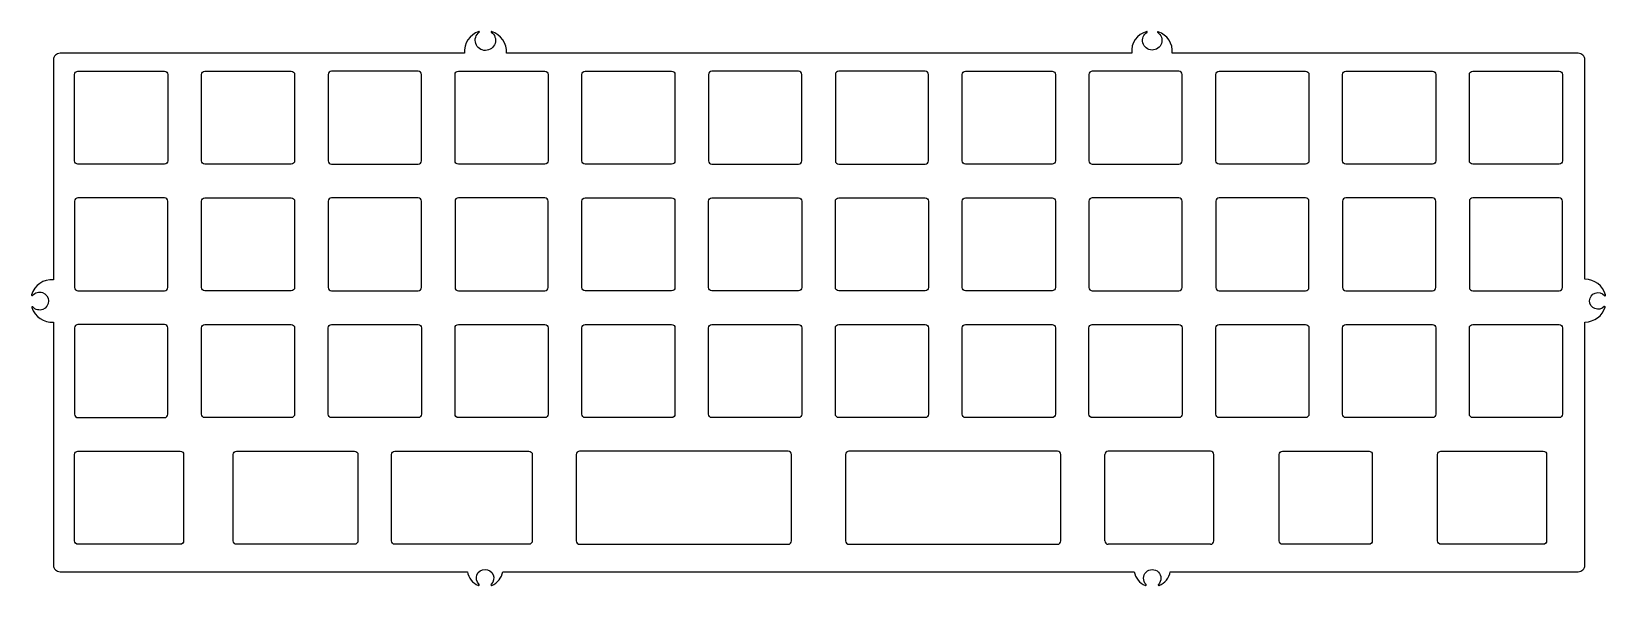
# Model space of a CAD drawing. Header units: millimetres. Extents: x -126 to 110, y -131 to -48.
import ezdxf

# ---------------------------------------------------------------- set-up
doc = ezdxf.new("R2010")
doc.units = ezdxf.units.MM
doc.layers.get('0').update_dxf_attribs({"linetype": 'CONTINUOUS'})

msp = doc.modelspace()

# ---------------------------------------------------------------- linework, layer by layer
for p, q in [((50.98, -110.66), (35.6, -110.66)), ((35.1, -124.16), (35.1, -111.16)), ((51.48, -124.16), (51.48, -111.16)), ((50.98, -124.66), (35.6, -124.66))]:
    msp.add_line(p, q)
for points in [[(41.3, -130.69, -2.413738), (43.15, -130.69, 0.818609), (43.26, -130.86, 0.258878), (44.93, -128.78), (106.23, -128.78, 0.414214), (107.23, -127.78), (107.23, -91.24, 0.326688), (110.29, -89, 0.807216), (110.12, -88.9, -2.686677), (110.15, -87.26, 0.807216), (110.32, -87.17, 0.337171), (107.23, -84.81), (107.23, -51.83, 0.414214), (106.23, -50.83), (45.23, -50.83, 0.357076), (43.1, -47.6, 0.859593), (43.05, -47.69, -3.357421), (41.46, -47.65, 0.859593), (41.42, -47.55, 0.371665), (39.14, -50.83), (-54.81, -50.83, 0.353843), (-57.05, -47.55, 0.849308), (-57.09, -47.64, -3.080055), (-58.88, -47.66, 0.849308), (-58.93, -47.57, 0.348361), (-61.1, -50.83), (-121.87, -50.83, 0.414214), (-122.87, -51.83), (-122.87, -84.88, 0.350262), (-126.16, -87.14, 0.818615), (-125.99, -87.23, -2.7118), (-125.96, -88.98, 0.818615), (-126.13, -89.08, 0.341975), (-122.87, -91.25), (-122.87, -127.78, 0.414214), (-121.87, -128.78), (-60.67, -128.78, 0.264537), (-59.01, -130.86, 0.827071), (-58.91, -130.69, -2.492972), (-57.1, -130.68, 0.827071), (-57, -130.84, 0.260609), (-55.37, -128.78), (39.53, -128.78, 0.258878), (41.19, -130.86, 0.818609)], [(-119.68, -67.01), (-119.68, -54.01, -0.414214), (-119.18, -53.51), (-106.18, -53.51, -0.414214), (-105.68, -54.01), (-105.68, -67.01, -0.414214), (-106.18, -67.51), (-119.18, -67.51, -0.414214)], [(-100.63, -54.01, -0.414214), (-100.13, -53.51), (-87.13, -53.51, -0.414214), (-86.63, -54.01), (-86.63, -67.01, -0.414214), (-87.13, -67.51), (-100.13, -67.51, -0.414214), (-100.63, -67.01)], [(-68.08, -53.51), (-81.08, -53.51, 0.414214), (-81.58, -54.01), (-81.58, -67.01, 0.414214), (-81.08, -67.51), (-68.08, -67.51, 0.414214), (-67.58, -67.01), (-67.58, -54.01, 0.414214)], [(-62.53, -54.01, -0.414214), (-62.03, -53.51), (-49.03, -53.51, -0.414214), (-48.53, -54.01), (-48.53, -67.01, -0.414214), (-49.03, -67.51), (-62.03, -67.51, -0.414214), (-62.53, -67.01)], [(-29.98, -53.51, -0.414214), (-29.48, -54.01), (-29.48, -67.01, -0.414214), (-29.98, -67.51), (-42.98, -67.51, -0.414214), (-43.48, -67.01), (-43.48, -54.01, -0.414214), (-42.98, -53.51)], [(-10.43, -67.01), (-10.43, -54.01, 0.414214), (-10.93, -53.51), (-23.93, -53.51, 0.414214), (-24.43, -54.01), (-24.43, -67.01, 0.414214), (-23.93, -67.51), (-10.93, -67.51, 0.414214)], [(8.62, -67.01), (8.62, -54.01, 0.414214), (8.12, -53.51), (-4.88, -53.51, 0.414214), (-5.38, -54.01), (-5.38, -67.01, 0.414214), (-4.88, -67.51), (8.12, -67.51, 0.414214)], [(13.67, -67.01), (13.67, -54.01, -0.414214), (14.17, -53.51), (27.17, -53.51, -0.414214), (27.67, -54.01), (27.67, -67.01, -0.414214), (27.17, -67.51), (14.17, -67.51, -0.414214)], [(46.22, -53.51), (33.22, -53.51, 0.414214), (32.72, -54.01), (32.72, -67.01, 0.414214), (33.22, -67.51), (46.22, -67.51, 0.414214), (46.72, -67.01), (46.72, -54.01, 0.414214)], [(52.27, -67.51, -0.414214), (51.77, -67.01), (51.77, -54.01, -0.414214), (52.27, -53.51), (65.27, -53.51, -0.414214), (65.77, -54.01), (65.77, -67.01, -0.414214), (65.27, -67.51)], [(84.32, -67.51), (71.32, -67.51, -0.414214), (70.82, -67.01), (70.82, -54.01, -0.414214), (71.32, -53.51), (84.32, -53.51, -0.414214), (84.82, -54.01), (84.82, -67.01, -0.414214)], [(89.87, -54.01, -0.414214), (90.37, -53.51), (103.37, -53.51, -0.414214), (103.87, -54.01), (103.87, -67.01, -0.414214), (103.37, -67.51), (90.37, -67.51, -0.414214), (89.87, -67.01)], [(-105.68, -86.06), (-105.68, -73.06, 0.414214), (-106.18, -72.56), (-119.18, -72.56, 0.414214), (-119.68, -73.06), (-119.68, -86.06, 0.414214), (-119.18, -86.56), (-106.18, -86.56, 0.414214)], [(-100.63, -73.06, -0.414214), (-100.13, -72.56), (-87.13, -72.56, -0.414214), (-86.63, -73.06), (-86.63, -86.06, -0.414214), (-87.13, -86.56), (-100.13, -86.56, -0.414214), (-100.63, -86.06)], [(-68.08, -72.56), (-81.08, -72.56, 0.414214), (-81.58, -73.06), (-81.58, -86.06, 0.414214), (-81.08, -86.56), (-68.08, -86.56, 0.414214), (-67.58, -86.06), (-67.58, -73.06, 0.414214)], [(-48.53, -86.06), (-48.53, -73.06, 0.414214), (-49.03, -72.56), (-62.03, -72.56, 0.414214), (-62.53, -73.06), (-62.53, -86.06, 0.414214), (-62.03, -86.56), (-49.03, -86.56, 0.414214)], [(-29.48, -86.06, -0.414214), (-29.98, -86.56), (-42.98, -86.56, -0.414214), (-43.48, -86.06), (-43.48, -73.06, -0.414214), (-42.98, -72.56), (-29.98, -72.56, -0.414214), (-29.48, -73.06)], [(-10.43, -86.06, -0.414214), (-10.93, -86.56), (-23.93, -86.56, -0.414214), (-24.43, -86.06), (-24.43, -73.06, -0.414214), (-23.93, -72.56), (-10.93, -72.56, -0.414214), (-10.43, -73.06)], [(8.12, -86.56), (-4.88, -86.56, -0.414214), (-5.38, -86.06), (-5.38, -73.06, -0.414214), (-4.88, -72.56), (8.12, -72.56, -0.414214), (8.62, -73.06), (8.62, -86.06, -0.414214)], [(13.67, -86.06), (13.67, -73.06, -0.414214), (14.17, -72.56), (27.17, -72.56, -0.414214), (27.67, -73.06), (27.67, -86.06, -0.414214), (27.17, -86.56), (14.17, -86.56, -0.414214)], [(46.22, -72.56), (33.22, -72.56, 0.414214), (32.72, -73.06), (32.72, -86.06, 0.414214), (33.22, -86.56), (46.22, -86.56, 0.414214), (46.72, -86.06), (46.72, -73.06, 0.414214)], [(65.27, -72.56), (52.27, -72.56, 0.414214), (51.77, -73.06), (51.77, -86.06, 0.414214), (52.27, -86.56), (65.27, -86.56, 0.414214), (65.77, -86.06), (65.77, -73.06, 0.414214)], [(84.32, -72.56), (71.32, -72.56, 0.414214), (70.82, -73.06), (70.82, -86.06, 0.414214), (71.32, -86.56), (84.32, -86.56, 0.414214), (84.82, -86.06), (84.82, -73.06, 0.414214)], [(103.37, -72.56), (90.37, -72.56, 0.414214), (89.87, -73.06), (89.87, -86.06, 0.414214), (90.37, -86.56), (103.37, -86.56, 0.414214), (103.87, -86.06), (103.87, -73.06, 0.414214)], [(-105.68, -105.11), (-105.68, -92.11, 0.414214), (-106.18, -91.61), (-119.18, -91.61, 0.414214), (-119.68, -92.11), (-119.68, -105.11, 0.414214), (-119.18, -105.61), (-106.18, -105.61, 0.414214)], [(-100.63, -105.11), (-100.63, -92.11, -0.414214), (-100.13, -91.61), (-87.13, -91.61, -0.414214), (-86.63, -92.11), (-86.63, -105.11, -0.414214), (-87.13, -105.61), (-100.13, -105.61, -0.414214)], [(-81.58, -105.11), (-81.58, -92.11, -0.414214), (-81.08, -91.61), (-68.08, -91.61, -0.414214), (-67.58, -92.11), (-67.58, -105.11, -0.414214), (-68.08, -105.61), (-81.08, -105.61, -0.414214)], [(-62.53, -105.11), (-62.53, -92.11, -0.414214), (-62.03, -91.61), (-49.03, -91.61, -0.414214), (-48.53, -92.11), (-48.53, -105.11, -0.414214), (-49.03, -105.61), (-62.03, -105.61, -0.414214)], [(-43.48, -105.11), (-43.48, -92.11, -0.414214), (-42.98, -91.61), (-29.98, -91.61, -0.414214), (-29.48, -92.11), (-29.48, -105.11, -0.414214), (-29.98, -105.61), (-42.98, -105.61, -0.414214)], [(-24.43, -105.11), (-24.43, -92.11, -0.414214), (-23.93, -91.61), (-10.93, -91.61, -0.414214), (-10.43, -92.11), (-10.43, -105.11, -0.414214), (-10.93, -105.61), (-23.93, -105.61, -0.414214)], [(-5.38, -105.11), (-5.38, -92.11, -0.414214), (-4.88, -91.61), (8.12, -91.61, -0.414214), (8.62, -92.11), (8.62, -105.11, -0.414214), (8.12, -105.61), (-4.88, -105.61, -0.414214)], [(13.67, -105.11), (13.67, -92.11, -0.414214), (14.17, -91.61), (27.17, -91.61, -0.414214), (27.67, -92.11), (27.67, -105.11, -0.414214), (27.17, -105.61), (14.17, -105.61, -0.414214)], [(32.72, -105.11), (32.72, -92.11, -0.414214), (33.22, -91.61), (46.22, -91.61, -0.414214), (46.72, -92.11), (46.72, -105.11, -0.414214), (46.22, -105.61), (33.22, -105.61, -0.414214)], [(51.77, -105.11), (51.77, -92.11, -0.414214), (52.27, -91.61), (65.27, -91.61, -0.414214), (65.77, -92.11), (65.77, -105.11, -0.414214), (65.27, -105.61), (52.27, -105.61, -0.414214)], [(70.82, -105.11), (70.82, -92.11, -0.414214), (71.32, -91.61), (84.32, -91.61, -0.414214), (84.82, -92.11), (84.82, -105.11, -0.414214), (84.32, -105.61), (71.32, -105.61, -0.414214)], [(89.87, -105.11), (89.87, -92.11, -0.414214), (90.37, -91.61), (103.37, -91.61, -0.414214), (103.87, -92.11), (103.87, -105.11, -0.414214), (103.37, -105.61), (90.37, -105.61, -0.414214)], [(-119.68, -111.16, -0.414214), (-119.18, -110.66), (-103.8, -110.66, -0.414214), (-103.3, -111.16), (-103.3, -124.16, -0.414214), (-103.8, -124.66), (-119.18, -124.66, -0.414214), (-119.68, -124.16)], [(-95.87, -111.16, -0.414214), (-95.37, -110.66), (-77.61, -110.66, -0.414214), (-77.11, -111.16), (-77.11, -124.16, -0.414214), (-77.61, -124.66), (-95.37, -124.66, -0.414214), (-95.87, -124.16)], [(-72.06, -111.16, -0.414214), (-71.56, -110.66), (-51.42, -110.66, -0.414214), (-50.92, -111.16), (-50.92, -124.16, -0.414214), (-51.42, -124.66), (-71.56, -124.66, -0.414214), (-72.06, -124.16)], [(-12.49, -110.66), (-20.46, -110.66), (-35.84, -110.66), (-43.81, -110.66, 0.414214), (-44.31, -111.16), (-44.31, -124.16, 0.414214), (-43.81, -124.66), (-12.49, -124.66, 0.414214), (-11.99, -124.16), (-11.99, -111.16, 0.414214)], [(27.98, -110.66), (20.01, -110.66), (4.63, -110.66), (-3.34, -110.66, 0.414214), (-3.84, -111.16), (-3.84, -124.16, 0.414214), (-3.34, -124.66), (27.98, -124.66, 0.414214), (28.48, -124.16), (28.48, -111.16, 0.414214)], [(61.29, -124.16), (61.29, -111.16, -0.414214), (61.79, -110.66), (74.79, -110.66, -0.414214), (75.29, -111.16), (75.29, -124.16, -0.414214), (74.79, -124.66), (61.79, -124.66, -0.414214)], [(85.1, -111.16, -0.414214), (85.6, -110.66), (100.98, -110.66, -0.414214), (101.48, -111.16), (101.48, -124.16, -0.414214), (100.98, -124.66), (85.6, -124.66, -0.414214), (85.1, -124.16)]]:
    msp.add_lwpolyline(points, format="xyb", close=True)
for centre, start, end in [((35.6, -111.16), 90, 180), ((50.98, -111.16), 0, 90), ((35.6, -124.16), 180, 270), ((50.98, -124.16), -90, 0)]:
    msp.add_arc(centre, 0.5, start, end)

doc.saveas('drawing.dxf')
